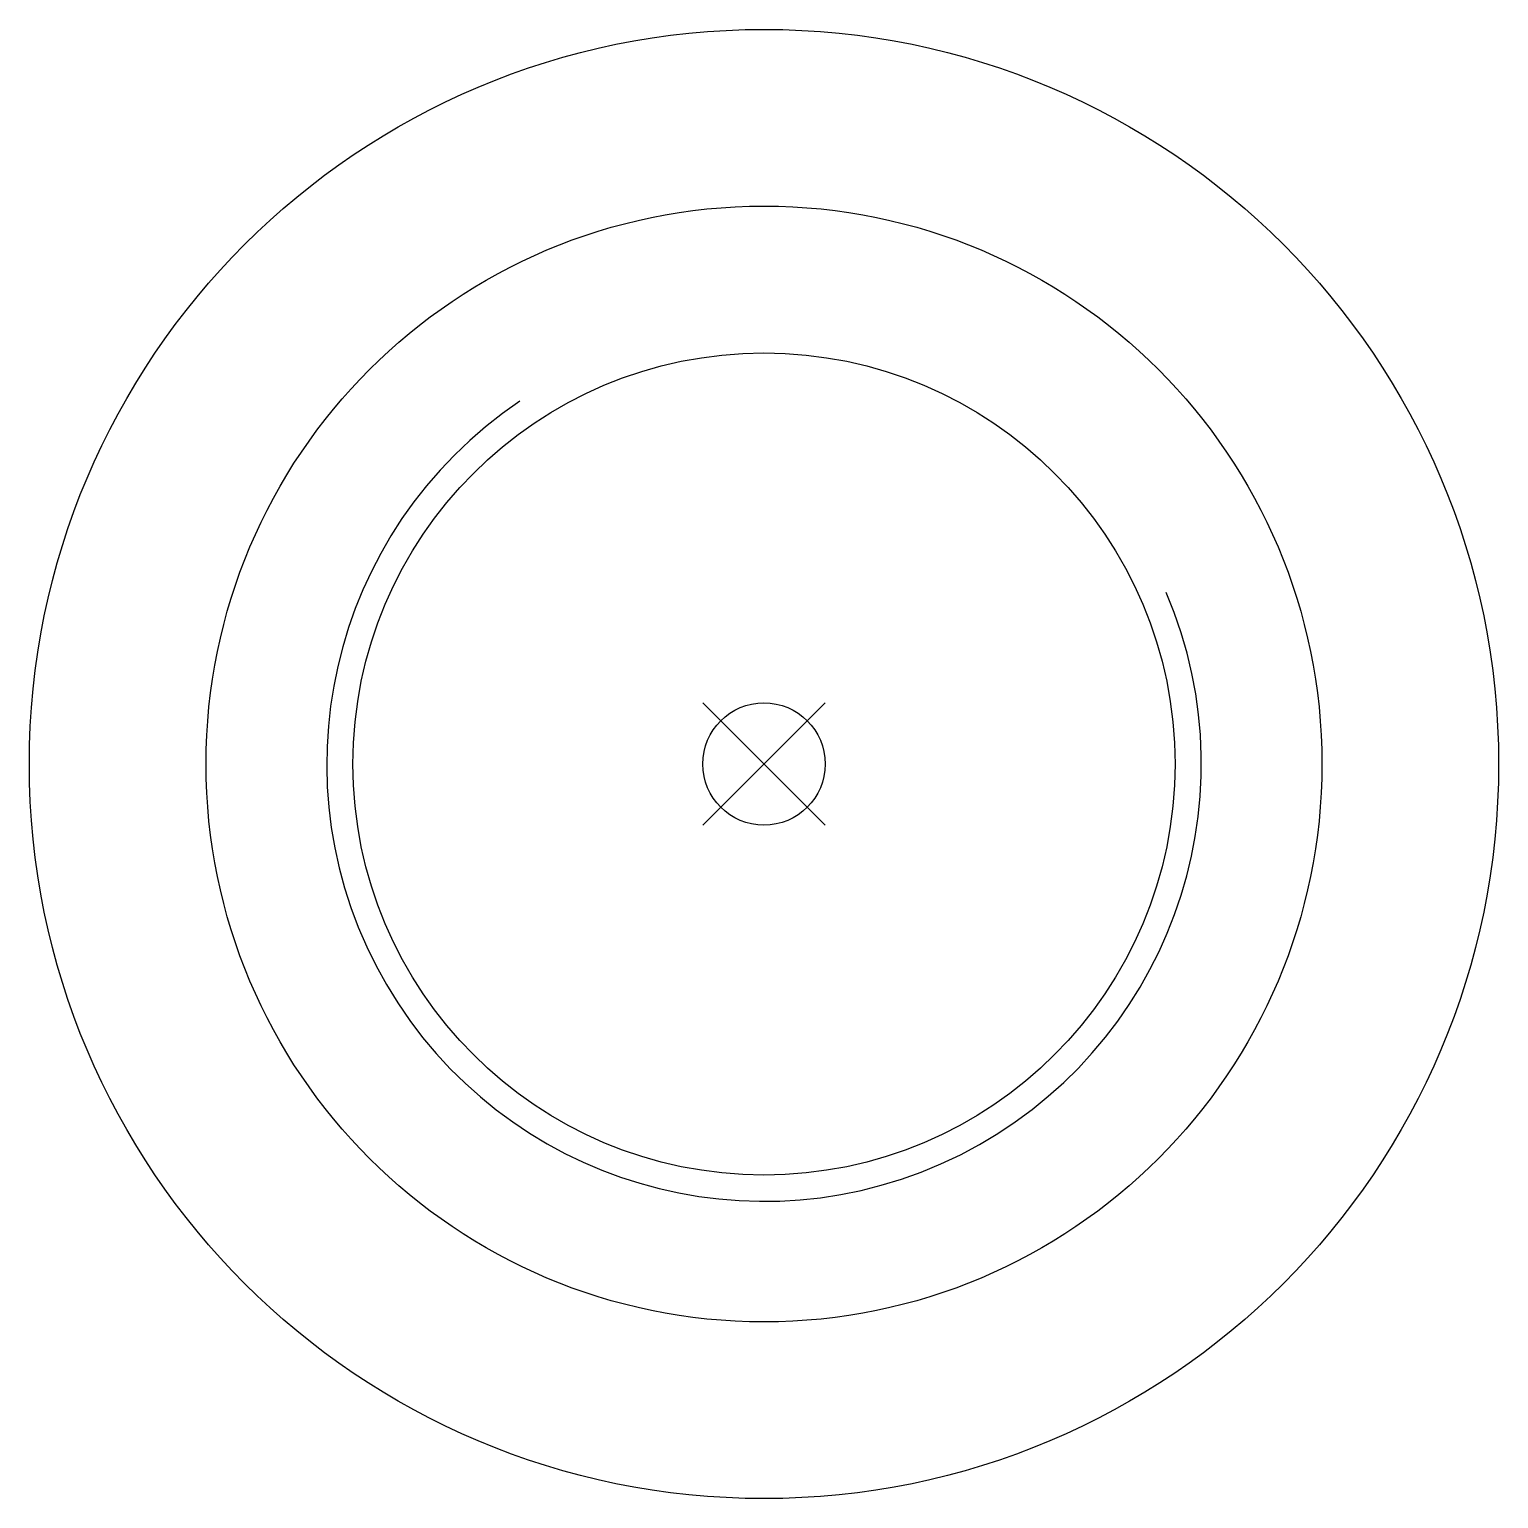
# Model space of a CAD drawing. Extents: x 473.7 to 515.7, y 722.7 to 764.7.
import ezdxf

# ---------------------------------------------------------------- set-up
doc = ezdxf.new("R2010")
doc.units = 0
doc.header["$MEASUREMENT"] = 0
doc.linetypes.add('THIN', pattern=[200000, 200000, 0])
doc.layers.get('0').update_dxf_attribs({"linetype": 'CONTINUOUS'})
doc.layers.add('$PARTREF_BOM', color=7, linetype='CONTINUOUS')
doc.styles.get("Standard").update_dxf_attribs({"font": 'txt.shx', "bigfont": 'chineset.shx'})

# ---------------------------------------------------------------- blocks, each defined once
blk = doc.blocks.new('PARTREF')
at = {"layer": '$PARTREF_BOM', "color": 2}
for p, q in [((-1.75, -1.75), (1.75, 1.75)), ((-1.75, 1.75), (1.75, -1.75))]:
    blk.add_line(p, q, dxfattribs=at)
blk.add_circle((0, 0), 1.75, dxfattribs=at)
at = {"layer": '$PARTREF_BOM', "color": 2, "flags": 1}
for tag, p in [('TAG5', (-16.086, -4.95)), ('TAG10', (-5.651, -4.998)), ('TAG15', (5.594, -4.742)), ('TAG14', (5.594, -8.742)), ('TAG4', (-16.086, -8.95)), ('TAG9', (-5.651, -8.998)), ('TAG3', (-16.086, -12.95)), ('TAG8', (-5.651, -12.998)), ('TAG13', (5.594, -12.742)), ('TAG12', (5.594, -16.742)), ('TAG2', (-16.086, -16.95)), ('TAG7', (-5.651, -16.998)), ('TAG1', (-16.086, -20.95)), ('TAG11', (5.594, -20.742)), ('TAG6', (-5.651, -20.998))]:
    blk.add_attdef(tag, p, '', height=2.5, dxfattribs=at)

msp = doc.modelspace()

# ---------------------------------------------------------------- linework, layer by layer
at = {"color": 7, "linetype": 'CONTINUOUS'}
for radius in [21, 15.948, 11.75]:
    msp.add_circle((494.738, 743.687), radius, dxfattribs=at)
at = {"color": 4, "linetype": 'THIN'}
msp.add_arc((494.738, 743.687), 12.5, 123.917, 23.081, dxfattribs=at)

# ---------------------------------------------------------------- block references
at = {"color": 7}
msp.add_blockref('PARTREF', (494.738, 743.687), dxfattribs=at)

doc.saveas('drawing.dxf')
